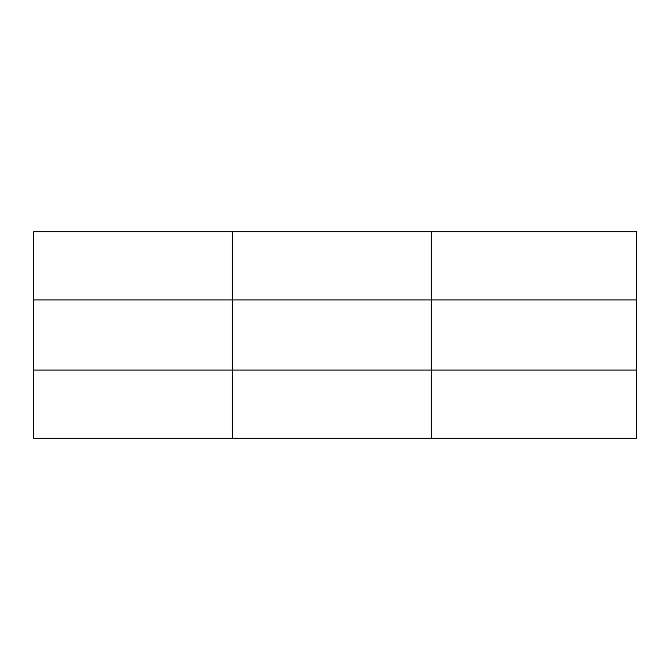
<?xml version="1.0" encoding="UTF-8"?>
<svg xmlns="http://www.w3.org/2000/svg" width="670" height="670" viewBox="0 0 670 670"><rect width="100%" height="100%" fill="white"/><g stroke="black" fill="none" stroke-linecap="round" stroke-linejoin="round"><path stroke-width="1" d="M232.49 438.465L232.49 231.535M431.48 438.465L431.48 231.535M33.5 299.825L636.5 299.825M33.5 370.175L636.5 370.175M636.5 231.535L636.5 438.465L33.5 438.465L33.5 231.535L636.5 231.535"/></g></svg>
